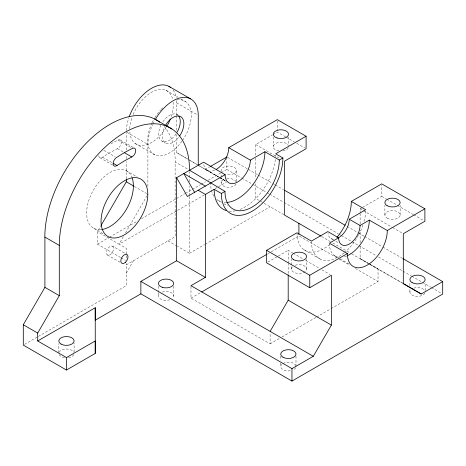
<?xml version="1.0" encoding="UTF-8"?>
<svg xmlns="http://www.w3.org/2000/svg" width="466" height="466" viewBox="0 0 466 466"><rect width="100%" height="100%" fill="white"/><g stroke="black" fill="none" stroke-linecap="round" stroke-linejoin="round"><path stroke-width="0.35" stroke-dasharray="2.33 1.75" d="M58.838 352.727L58.838 343.727M74.1 352.04L74.1 343.04M120.595 257.517L97.446 244.155L97.446 231.689L100.697 226.074M126.309 178.909L126.309 161.568M126.309 158.679L126.309 155.067M126.309 150.011L126.309 132.676M147.891 186.313L147.891 144.413A35.608 20.562 -60 0 1 152.702 124.544M187.274 158.871L176.672 152.708L176.672 134.651M176.672 130.317L176.672 115.877M176.672 115.154L176.672 102.875A35.608 20.562 -60 0 0 176.573 100.33M176.556 245.815L189.481 253.277L189.511 196.221M189.511 195.499L189.516 186.115M189.516 181.781L189.516 178.169M189.516 177.447L189.522 171.669M221.123 182.882L221.123 178.035M221.123 177.342L221.123 173.882M236.384 181.495L236.384 170.416M190.984 286.38L190.984 298.147L270.123 343.838L270.123 332.765M288.192 273.455L288.192 264.059M288.192 263.337L288.192 250.335L292.566 252.863M291.343 269.033L291.343 265.568M291.343 264.88L291.343 259.341M306.605 269.033L306.605 259.341M369.392 264.041L360.131 258.642L360.131 246.363M360.131 242.751L360.131 230.472M360.131 223.971L360.131 213.853M360.131 213.131L360.131 208.797L361.983 207.731M330.982 308.702L378.043 281.534L378.043 269.074L370.01 264.397M362.6 207.376L381.724 196.332L381.724 185.258M384.887 215.024L384.887 205.331M400.148 215.024L400.148 205.331M409.888 291.972L409.888 288.512M409.888 285.745L409.888 281.592M425.149 290.592L425.149 282.28M123.362 236.664L119.034 244.149L97.446 231.689M125.523 232.924L146.807 196.128M126.228 273.222L133.422 260.762M98.74 155.679A5.068 2.924 -60 0 0 102.619 157.199L110.028 152.568L117.42 148.654A5.068 2.924 -60 0 0 121.306 142.648A5.068 2.924 -60 0 0 118.049 140.05L110.028 144.262M197.881 165.034L205.366 169.385L209.665 166.904M255.735 155.341L255.735 144.559L272.383 134.948M273 134.592L277.317 132.099L285.448 136.794M97.446 244.155L108.753 237.625M109.382 237.264L137.656 220.942M141.425 218.764L175.973 198.819M176.602 198.452L184.769 193.74M185.398 193.373L191.683 189.749M192.312 189.388L200.479 184.67M201.102 184.309L205.5 181.769M208.017 180.319L220.581 173.067M221.21 172.7L226.86 169.438L226.86 157.665M204.358 194.887L119.034 244.149L126.228 248.302L126.228 260.08M215.024 188.73L226.319 182.212M126.228 264.921L175.129 236.681L175.134 161.918L188.27 169.502M24.558 344.386L37.758 336.767M38.387 336.405L126.228 285.687L126.228 263.476M189.481 253.277L204.603 244.557M205.232 244.19L270.123 206.764M190.984 298.147L201.021 292.351M267.531 253.953L270.664 252.141M271.294 251.78L298.904 235.843L338.473 258.688M267.834 262.09L277.701 256.393M278.319 256.032L288.192 250.335M270.123 343.838L279.536 338.403M282.046 336.959L315.925 317.393M316.554 317.031L330.359 309.063M177.109 114.589L178.309 115.277M160.916 125.162A15.261 8.813 -60 0 0 161.848 141.023L165.442 143.091M286.077 137.155L294.209 141.85M296.714 143.295L304.846 147.996M381.724 196.332L386.104 198.86M386.728 199.221L396.741 204.999M397.364 205.36L413.004 214.395M413.633 214.756L424.264 220.896M255.735 144.559L279.507 158.289M176.672 102.875L197.636 114.98M360.131 208.797L362.635 210.242M363.259 210.603L392.04 227.222M392.663 227.583L402.676 233.361M227.49 157.339L247.627 168.966M248.256 169.327L257.698 174.779M258.327 175.14L272.167 183.132M272.796 183.499L274.684 184.588M275.313 184.95L283.497 189.674M347.053 226.365L357.748 232.546M358.377 232.907L364.039 236.175M364.668 236.542L382.289 246.712M382.918 247.079L402.426 258.339M226.86 169.438L241.336 177.791M241.965 178.158L252.03 183.971M252.659 184.332L266.505 192.324M267.135 192.691L269.022 193.78M269.651 194.141L283.497 202.133M284.126 202.5L338.24 233.74M338.869 234.107L340.757 235.196M341.386 235.557L351.457 241.371M352.086 241.738L358.377 245.366M359.006 245.733L375.998 255.543M378.514 256.993L402.426 270.798M403.055 271.165L411.239 275.884M411.868 276.251L421.934 282.064M422.563 282.425L430.741 287.149M431.37 287.51L441.442 293.324M330.982 238.528L333.376 239.908M335.776 241.295L338.176 242.681M176.672 152.708L187.775 159.116M188.386 159.471L197.636 164.813M206.741 170.026L219.072 177.15M219.533 177.412L225.701 180.971M360.131 258.642L368.268 263.337M368.891 263.698L402.676 283.206M205.366 169.385L218.933 177.22M219.55 177.575L225.713 181.134M283.887 214.71L255.735 198.458L255.735 181.932M321.511 236.437L330.307 241.51M332.817 242.961L351.032 253.481M351.661 253.842L369.247 263.995M369.876 264.362L402.443 283.159M126.927 132.309L147.891 144.413M334.506 255.636L337.844 257.564M340.087 258.857L349.628 264.368M339.097 259.049L349.774 265.212M355.43 268.48L378.043 281.534M120.478 140.103L134.243 148.054M118.049 140.045L132.437 148.357M303.978 249.741L320.381 259.213M217.564 200.042L221.449 202.291M223.954 203.735L227.705 205.902M117.42 148.654L123.053 151.904M293.196 253.224L303.203 259.003M305.708 260.447L319.472 268.393M321.971 269.843L330.109 274.538M103.877 150.396L115.137 156.902M126.158 170.649L137.418 177.15M102.619 157.199L112.632 162.978M100.004 157.758L113.768 165.704M134.325 186.423L146.656 193.547M167.941 240.84L175.938 245.46M93.887 228.363L104.524 234.503M112.556 246.188A5.085 2.936 -60 0 1 110.943 254.069A5.085 2.936 -60 0 1 106.539 251.529A5.085 2.936 -60 0 1 112.556 246.188L126.321 254.139M121.224 257.879L125.604 260.407M107.471 255.001L119.983 262.224M166.059 90.334L178.216 97.353M180.942 98.932L185.654 101.658M135.315 143.563L154.91 154.887M199.5 165.89L220.086 177.861M220.709 178.222L226.948 181.845M189.773 160.321L197.258 164.673M173.69 286.24L173.69 295.916M158.428 286.24L158.428 291.774M158.428 292.462L158.428 295.922M295.992 356.158L295.992 366.538M288.547 136.946L288.547 145.252M280.73 356.158L280.73 360.311M280.73 363.078L280.73 366.538M277.317 121.026L277.317 130.719M273.286 136.946L273.286 146.639M255.735 158.213L255.735 177.616M424.887 293.114A7.631 4.404 0 0 1 414.594 296.044A7.631 4.404 0 0 1 410.907 289.77M413.703 288.157A7.631 4.404 0 0 1 424.887 290.831M295.735 367.68A7.631 4.404 0 0 1 292.735 370.15M290.335 370.796A7.631 4.404 0 0 1 282.309 369.223A7.631 4.404 0 0 1 281.755 364.336M282.967 363.428A7.631 4.404 0 0 1 295.735 365.402M221.385 171.558A7.631 4.404 0 0 1 228.09 166.03A7.631 4.404 0 0 1 236.355 170.801A7.631 4.404 0 0 1 226.779 174.674M236.128 184.018A7.631 4.404 0 0 1 224.111 186.377A7.631 4.404 0 0 1 224.938 179.066M226.779 178.624A7.631 4.404 0 0 1 236.128 181.74M295.159 265.218A7.631 4.404 0 0 1 306.488 268.265A7.631 4.404 0 0 1 297.652 273.373A7.631 4.404 0 0 1 292.368 266.832M214.645 170.253A17.807 10.281 -60 0 1 203.665 163.915M275.674 155.213A43.495 25.112 -60 0 1 275.604 156.646M275.319 159.576A43.495 25.112 -60 0 1 240.13 209.415M235.441 210.824A43.495 25.112 -60 0 1 228.87 211.121M288.285 147.78A7.631 4.404 0 0 1 282.891 150.897M278.942 150.897A7.631 4.404 0 0 1 275.517 143.522A7.631 4.404 0 0 1 288.285 145.497M164.119 126.397A92.082 53.229 -59.9 0 1 175.216 161.871M162.244 292.1A7.631 4.41 0 0 1 171.459 292.799A7.631 4.41 0 0 1 172.67 298.124M169.874 299.737A7.631 4.41 0 0 1 160.665 299.038A7.631 4.41 0 0 1 159.454 293.714M73.838 354.562A7.631 4.404 0 0 1 68.444 357.678M64.494 357.678A7.631 4.404 0 0 1 59.095 354.562M59.095 352.279A7.631 4.404 0 0 1 66.469 349.017A7.631 4.404 0 0 1 73.838 352.279M346.739 256.003A28.234 16.304 -60 0 1 343.174 257.133M338.765 257.302A28.234 16.304 -60 0 1 329.404 244.359M365.688 211.057A38.41 22.176 -60 0 1 363.73 222.626M362.962 225.066A38.41 22.176 -60 0 1 358.733 234.748M358.412 235.336A38.41 22.176 -60 0 1 344.659 252.444M344.199 252.828A38.41 22.176 -60 0 1 311.399 241.749M329.806 244.522A38.41 22.176 -60 0 1 297.028 234.083M100.866 229.633A33.069 19.089 -60 0 1 93.841 189.365A33.069 19.089 -60 0 1 131.901 177.348M173.107 90.02A35.608 20.562 -60 0 1 174.179 91.697L175.07 93.584A35.608 20.562 -60 0 1 176.27 97.918M126.338 130.631A35.608 20.562 -60 0 1 128.802 117.898M152.97 123.973A35.608 20.562 -60 0 1 154.718 120.566M133.119 114.56A30.779 17.766 -60 0 1 155.073 90.567A30.779 17.766 -60 0 1 172.659 99.334M173.142 102.293A30.779 17.766 -60 0 1 170.562 118.51M166.053 127.678A30.779 17.766 -60 0 1 143.155 145.439A30.779 17.766 -60 0 1 129.758 131.272M129.758 128.645A30.779 17.766 -60 0 1 132.204 116.908M178.472 137.552A15.261 8.813 -60 0 1 164.958 142.777A15.261 8.813 -60 0 1 164.515 127.23M162.908 121.713A15.261 8.813 -60 0 1 178.035 115.277M176.043 133.899A15.261 8.813 -60 0 1 161.848 141.023M176.929 99.899A30.779 17.766 -60 0 1 191.031 111.869A30.779 17.766 -60 0 1 182.264 140.749M181.891 141.268A30.779 17.766 -60 0 1 153.92 154.363A30.779 17.766 -60 0 1 151.869 123.199M152.143 122.622A30.779 17.766 -60 0 1 154.578 118.09M154.916 117.537A30.779 17.766 -60 0 1 160.63 109.959M161.044 109.51A30.779 17.766 -60 0 1 162.756 107.792M226.057 202.465A38.41 22.176 -60 0 1 224.169 202.407M221.216 201.83A38.41 22.176 -60 0 1 216.643 199.332M213.882 196.151A38.41 22.176 -60 0 1 210.591 183.086M333.691 239.233A15.139 8.743 -60 0 1 327.977 233.454M387.124 218.14A7.631 4.404 0 0 0 399.886 216.166A7.631 4.404 0 0 0 390.543 210.766A7.631 4.404 0 0 0 387.124 218.14"/><path stroke-width="0.7" d="M59.298 245.407L44.911 237.101L44.911 287.359L23.3 324.761L23.3 345.114L66.469 370.039L95.245 353.42L95.245 340.961L66.469 357.573L37.688 340.961L37.688 333.068L59.298 295.665L59.298 245.407A92.082 53.159 -60 0 1 124.416 132.635A92.082 53.159 -60 0 1 189.522 170.224L224.979 191.392A38.41 22.176 -60 0 0 252.135 207.073A38.41 22.176 -60 0 0 279.297 160.036L282.891 157.957L275.697 153.803L306.098 136.253L306.098 148.718L284.51 161.178L284.51 215.071L320.882 236.076M66.469 370.039L66.469 357.573M37.688 340.961L95.245 307.729L95.245 320.194L140.872 293.848L140.878 281.406L176.597 260.762L176.597 177.692L203.572 162.215L225.16 174.674A17.807 10.281 -60 0 0 237.747 181.944A17.807 10.281 -60 0 0 250.341 160.141L264.909 151.73L279.297 160.036M101.058 225.451L126.309 181.798L126.309 179.631M198.254 165.168L198.254 115.335A35.608 20.562 -60 0 0 196.652 106.044L195.761 104.163A35.608 20.562 -60 0 0 155.673 118.906M140.872 293.848L291.961 381.077L442.7 294.052L442.7 281.592L421.212 293.999L403.306 283.567L403.3 233.722L424.893 221.257L424.893 208.791L387.293 230.501L369.305 220.115L360.049 225.462A15.139 8.743 -60 0 1 349.343 244.009A15.139 8.743 -60 0 1 338.636 237.823L327.843 231.596L311.393 241.091L297.005 232.784L266.599 250.341L266.599 262.801L309.768 287.726L331.361 275.26L331.361 325.105L313.292 356.304L291.961 368.618L140.878 281.406M270.123 331.378L288.192 300.18L288.192 274.899M291.961 381.077L291.961 368.618M298.904 234.456L298.904 223.383M309.768 287.726L309.768 275.26L347.368 253.556A28.234 16.304 -60 0 0 367.33 265.084A28.234 16.304 -60 0 0 387.293 230.501M117.013 165.512L124.416 160.881L131.808 156.96A5.068 2.924 -60 0 0 135.693 150.961A5.068 2.924 -60 0 0 132.437 148.357L124.416 152.574L116.389 157.625A5.068 2.924 -60 0 0 113.127 163.991A5.068 2.924 -60 0 0 117.013 165.512L113.255 163.339M216.166 169.484A17.807 10.281 -60 0 0 228.754 147.675L277.317 119.64L306.098 136.253M210.277 166.548L226.86 156.978M225.16 174.674L187.384 196.483L176.597 177.692M198.178 190.25L205.372 194.404L214.185 189.318L221.379 193.472A43.495 25.112 -60 0 0 252.135 211.232A43.495 25.112 -60 0 0 282.891 157.957M221.379 193.472L224.979 191.392M205.372 194.404L205.372 277.381L190.984 285.687L313.292 356.304M336.912 237.433A38.41 22.176 -60 0 0 351.317 201.429L381.724 183.872L424.893 208.791M201.65 291.99L266.901 254.314M338.549 237.776A15.139 8.743 -60 0 0 349.255 219.23L365.711 209.735L351.317 201.429M338.636 237.823L329.38 243.17L347.368 253.556M168.896 86.35L190.477 98.809M228.754 147.675L250.341 160.141M349.255 219.23L360.049 225.462M284.755 190.402L345.166 225.276M403.055 258.7L442.7 281.592M154.595 118.97L171.878 128.948M403.067 283.52L421.212 293.999M124.306 152.627L131.808 156.96M266.599 250.341L309.768 275.26M126.309 181.798L133.713 186.068M288.192 300.18L331.361 325.105M176.597 260.762L205.372 277.381M44.911 287.359L59.298 295.665M23.3 324.761L37.688 333.068M205.372 186.097L183.79 173.533L194.578 192.33M95.245 307.729L95.245 353.42M44.835 237.142A92.082 53.229 -59.9 0 1 87.48 141.944A92.082 53.229 -59.9 0 1 159.675 122.191M264.909 151.73A38.41 22.176 -60 0 1 226.703 202.436M226.22 210.545A43.495 25.112 -60 0 1 214.185 189.318M369.305 220.115A28.234 16.304 -60 0 1 347.257 255.776M132.14 177.971A33.069 19.089 -60 0 1 133.305 183.604L133.311 188.439A33.069 19.089 -60 0 1 101.512 229.569M129.21 116.727A35.608 20.562 -60 0 1 170.457 87.334M170.34 119.098A30.779 17.766 -60 0 1 166.717 126.577M165.442 125.471A15.261 8.813 -60 0 1 181.187 116.972A15.261 8.813 -60 0 1 179.643 135.967M178.822 116.18A15.261 8.813 -60 0 1 177.109 132.21M147.798 194.281L147.705 196.745A33.069 19.089 -60 0 1 112.149 237.881A33.069 19.089 -60 0 1 112.09 191.986A33.069 19.089 -60 0 1 147.699 191.91L147.798 194.281M412.119 282.629A7.631 4.404 0 0 0 424.887 280.654A7.631 4.404 0 0 0 415.544 275.26A7.631 4.404 0 0 0 412.119 282.629M293.58 259.684A7.631 4.404 0 0 0 306.348 257.71A7.631 4.404 0 0 0 296.999 252.316A7.631 4.404 0 0 0 293.58 259.684M282.967 357.195A7.631 4.404 0 0 0 295.735 355.22A7.631 4.404 0 0 0 286.386 349.826A7.631 4.404 0 0 0 282.967 357.195M387.124 205.681A7.631 4.404 0 0 0 399.886 203.706A7.631 4.404 0 0 0 390.543 198.306A7.631 4.404 0 0 0 387.124 205.681M277.101 137.994A7.631 4.404 0 0 0 288.547 134.179A7.631 4.404 0 0 0 277.101 130.364A7.631 4.404 0 0 0 277.101 137.994M162.238 287.295A7.631 4.41 0 0 0 173.684 283.474A7.631 4.41 0 0 0 162.238 279.664A7.631 4.41 0 0 0 162.238 287.295M61.069 344.077A7.631 4.404 0 0 0 73.838 342.102A7.631 4.404 0 0 0 64.494 336.702A7.631 4.404 0 0 0 61.069 344.077M125.337 262.375A5.085 2.936 -60 0 0 126.95 254.5A5.085 2.936 -60 0 0 120.933 259.836A5.085 2.936 -60 0 0 125.337 262.375"/></g></svg>
